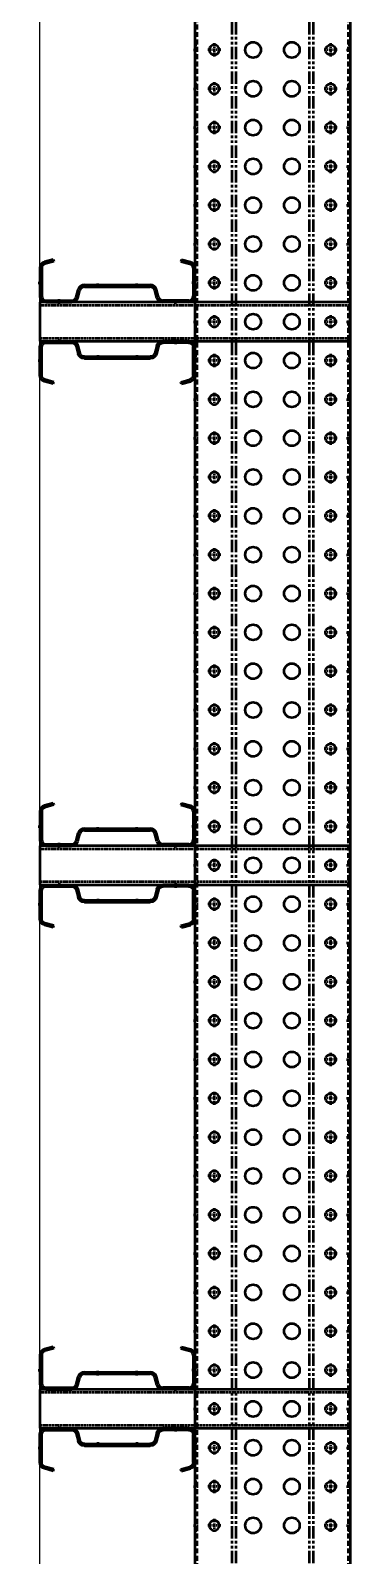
# Model space of a CAD drawing. Header units: millimetres. Extents: x -677815 to 476396, y -125373 to 39000.
# Drawn here: x 471317 to 471731, y -27294 to -25330 of the extents above; entities that cross this region are included whole.
import ezdxf

# ---------------------------------------------------------------- set-up
doc = ezdxf.new("R2010")
doc.units = ezdxf.units.MM
for name, pattern in [('Xref Rapid Pick$0$AM_ISO02W050', [7.5, 6, -1.5]), ('Xref Rapid Pick$0$AM_ISO02W050x2', [3.75, 3, -0.75]), ('Xref Rapid Pick$0$CENTER', [7, 4, -1, 1, -1]), ('Xref Rapid Pick$0$HIDDEN', [9.525, 6.35, -3.175]), ('Xref Rapid Pick$0$PHANTOM2', [31.75, 15.875, -3.175, 3.175, -3.175, 3.175, -3.175])]:
    doc.linetypes.add(name, pattern=pattern)
for name, color, linetype, lineweight in [('AM_BOR', 4, 'Continuous', 25), ('Xref Rapid Pick$0$AM_BOR', 4, 'Continuous', 25), ('Xref Rapid Pick$0$BEAM_SIGMA', 2, 'Continuous', 50), ('Xref Rapid Pick$0$S Cont 2.5', 7, 'Continuous', 50), ('Xref Rapid Pick$0$S Hidden', 9, 'Xref Rapid Pick$0$AM_ISO02W050', 25)]:
    doc.layers.add(name, color=color, linetype=linetype, lineweight=lineweight)
doc.layers.add('Xref Rapid Pick$0$B', color=4, linetype='Continuous')

# ---------------------------------------------------------------- blocks, each defined once
blk = doc.blocks.new('*U794')
for p, q in [((32175, 25), (-25, 25)), ((32175, -175), (-25, -175))]:
    blk.add_line(p, q)
at = {"color": 8, "linetype": 'Xref Rapid Pick$0$HIDDEN'}
for p, q in [((32175, 22.6), (-25, 22.6)), ((14643.5, 25), (14643.5, 22.6)), ((14656.5, 25), (14656.5, 22.6)), ((14693.5, 25), (14693.5, 22.6)), ((14706.5, 25), (14706.5, 22.6)), ((14743.5, 25), (14743.5, 22.6)), ((14756.5, 25), (14756.5, 22.6)), ((14793.5, 25), (14793.5, 22.6)), ((14806.5, 25), (14806.5, 22.6)), ((14843.5, 25), (14843.5, 22.6)), ((14856.5, 25), (14856.5, 22.6)), ((14893.5, 25), (14893.5, 22.6)), ((14906.5, 25), (14906.5, 22.6)), ((14943.5, 25), (14943.5, 22.6)), ((14956.5, 25), (14956.5, 22.6)), ((14993.5, 25), (14993.5, 22.6)), ((15006.5, 25), (15006.5, 22.6)), ((15043.5, 25), (15043.5, 22.6)), ((15056.5, 25), (15056.5, 22.6)), ((15093.5, 25), (15093.5, 22.6)), ((15106.5, 25), (15106.5, 22.6)), ((15143.5, 25), (15143.5, 22.6)), ((15156.5, 25), (15156.5, 22.6)), ((15193.5, 25), (15193.5, 22.6)), ((15206.5, 25), (15206.5, 22.6)), ((15243.5, 25), (15243.5, 22.6)), ((15256.5, 25), (15256.5, 22.6)), ((15293.5, 25), (15293.5, 22.6)), ((15306.5, 25), (15306.5, 22.6)), ((15343.5, 25), (15343.5, 22.6)), ((15356.5, 25), (15356.5, 22.6)), ((15393.5, 25), (15393.5, 22.6)), ((15406.5, 25), (15406.5, 22.6)), ((15443.5, 25), (15443.5, 22.6)), ((15456.5, 25), (15456.5, 22.6)), ((15493.5, 25), (15493.5, 22.6)), ((15506.5, 25), (15506.5, 22.6)), ((15543.5, 25), (15543.5, 22.6)), ((15556.5, 25), (15556.5, 22.6)), ((15593.5, 25), (15593.5, 22.6)), ((15606.5, 25), (15606.5, 22.6)), ((15643.5, 25), (15643.5, 22.6)), ((15656.5, 25), (15656.5, 22.6)), ((15693.5, 25), (15693.5, 22.6)), ((15706.5, 25), (15706.5, 22.6)), ((15743.5, 25), (15743.5, 22.6)), ((15756.5, 25), (15756.5, 22.6)), ((15793.5, 25), (15793.5, 22.6)), ((15806.5, 25), (15806.5, 22.6)), ((15843.5, 25), (15843.5, 22.6)), ((15856.5, 25), (15856.5, 22.6)), ((15893.5, 25), (15893.5, 22.6)), ((15906.5, 25), (15906.5, 22.6)), ((15943.5, 25), (15943.5, 22.6)), ((15956.5, 25), (15956.5, 22.6)), ((15993.5, 25), (15993.5, 22.6)), ((16006.5, 25), (16006.5, 22.6)), ((16043.5, 25), (16043.5, 22.6)), ((16056.5, 25), (16056.5, 22.6)), ((16093.5, 25), (16093.5, 22.6)), ((16106.5, 25), (16106.5, 22.6)), ((16143.5, 25), (16143.5, 22.6)), ((16156.5, 25), (16156.5, 22.6)), ((16193.5, 25), (16193.5, 22.6)), ((16206.5, 25), (16206.5, 22.6)), ((16243.5, 25), (16243.5, 22.6)), ((16256.5, 25), (16256.5, 22.6)), ((16293.5, 25), (16293.5, 22.6)), ((16306.5, 25), (16306.5, 22.6)), ((16343.5, 25), (16343.5, 22.6)), ((16356.5, 25), (16356.5, 22.6)), ((16393.5, 25), (16393.5, 22.6)), ((16406.5, 25), (16406.5, 22.6)), ((16443.5, 25), (16443.5, 22.6)), ((16456.5, 25), (16456.5, 22.6)), ((16493.5, 25), (16493.5, 22.6)), ((16506.5, 25), (16506.5, 22.6)), ((16543.5, 25), (16543.5, 22.6)), ((16556.5, 25), (16556.5, 22.6)), ((32175, -172.6), (-25, -172.6)), ((14643.5, -172.6), (14643.5, -175)), ((14656.5, -172.6), (14656.5, -175)), ((14693.5, -172.6), (14693.5, -175)), ((14706.5, -172.6), (14706.5, -175)), ((14743.5, -172.6), (14743.5, -175)), ((14756.5, -172.6), (14756.5, -175)), ((14793.5, -172.6), (14793.5, -175)), ((14806.5, -172.6), (14806.5, -175)), ((14843.5, -172.6), (14843.5, -175)), ((14856.5, -172.6), (14856.5, -175)), ((14893.5, -172.6), (14893.5, -175)), ((14906.5, -172.6), (14906.5, -175)), ((14943.5, -172.6), (14943.5, -175)), ((14956.5, -172.6), (14956.5, -175)), ((14993.5, -172.6), (14993.5, -175)), ((15006.5, -172.6), (15006.5, -175)), ((15043.5, -172.6), (15043.5, -175)), ((15056.5, -172.6), (15056.5, -175)), ((15093.5, -172.6), (15093.5, -175)), ((15106.5, -172.6), (15106.5, -175)), ((15143.5, -172.6), (15143.5, -175)), ((15156.5, -172.6), (15156.5, -175)), ((15193.5, -172.6), (15193.5, -175)), ((15206.5, -172.6), (15206.5, -175)), ((15243.5, -172.6), (15243.5, -175)), ((15256.5, -172.6), (15256.5, -175)), ((15293.5, -172.6), (15293.5, -175)), ((15306.5, -172.6), (15306.5, -175)), ((15343.5, -172.6), (15343.5, -175)), ((15356.5, -172.6), (15356.5, -175)), ((15393.5, -172.6), (15393.5, -175)), ((15406.5, -172.6), (15406.5, -175)), ((15443.5, -172.6), (15443.5, -175)), ((15456.5, -172.6), (15456.5, -175)), ((15493.5, -172.6), (15493.5, -175)), ((15506.5, -172.6), (15506.5, -175)), ((15543.5, -172.6), (15543.5, -175)), ((15556.5, -172.6), (15556.5, -175)), ((15593.5, -172.6), (15593.5, -175)), ((15606.5, -172.6), (15606.5, -175)), ((15643.5, -172.6), (15643.5, -175)), ((15656.5, -172.6), (15656.5, -175)), ((15693.5, -172.6), (15693.5, -175)), ((15706.5, -172.6), (15706.5, -175)), ((15743.5, -172.6), (15743.5, -175)), ((15756.5, -172.6), (15756.5, -175)), ((15793.5, -172.6), (15793.5, -175)), ((15806.5, -172.6), (15806.5, -175)), ((15843.5, -172.6), (15843.5, -175)), ((15856.5, -172.6), (15856.5, -175)), ((15893.5, -172.6), (15893.5, -175)), ((15906.5, -172.6), (15906.5, -175)), ((15943.5, -172.6), (15943.5, -175)), ((15956.5, -172.6), (15956.5, -175)), ((15993.5, -172.6), (15993.5, -175)), ((16006.5, -172.6), (16006.5, -175)), ((16043.5, -172.6), (16043.5, -175)), ((16056.5, -172.6), (16056.5, -175)), ((16093.5, -172.6), (16093.5, -175)), ((16106.5, -172.6), (16106.5, -175)), ((16143.5, -172.6), (16143.5, -175)), ((16156.5, -172.6), (16156.5, -175)), ((16193.5, -172.6), (16193.5, -175)), ((16206.5, -172.6), (16206.5, -175)), ((16243.5, -172.6), (16243.5, -175)), ((16256.5, -172.6), (16256.5, -175)), ((16293.5, -172.6), (16293.5, -175)), ((16306.5, -172.6), (16306.5, -175)), ((16343.5, -172.6), (16343.5, -175)), ((16356.5, -172.6), (16356.5, -175)), ((16393.5, -172.6), (16393.5, -175)), ((16406.5, -172.6), (16406.5, -175)), ((16443.5, -172.6), (16443.5, -175)), ((16456.5, -172.6), (16456.5, -175)), ((16493.5, -172.6), (16493.5, -175)), ((16506.5, -172.6), (16506.5, -175)), ((16543.5, -172.6), (16543.5, -175)), ((16556.5, -172.6), (16556.5, -175))]:
    blk.add_line(p, q, dxfattribs=at)
at = {"color": 8, "linetype": 'Xref Rapid Pick$0$CENTER'}
for p, q in [((14650, 27), (14650, 20.6)), ((14700, 27), (14700, 20.6)), ((14750, 27), (14750, 20.6)), ((14800, 27), (14800, 20.6)), ((14850, 27), (14850, 20.6)), ((14900, 27), (14900, 20.6)), ((14950, 27), (14950, 20.6)), ((15000, 27), (15000, 20.6)), ((15050, 27), (15050, 20.6)), ((15100, 27), (15100, 20.6)), ((15150, 27), (15150, 20.6)), ((15200, 27), (15200, 20.6)), ((15250, 27), (15250, 20.6)), ((15300, 27), (15300, 20.6)), ((15350, 27), (15350, 20.6)), ((15400, 27), (15400, 20.6)), ((15450, 27), (15450, 20.6)), ((15500, 27), (15500, 20.6)), ((15550, 27), (15550, 20.6)), ((15600, 27), (15600, 20.6)), ((15650, 27), (15650, 20.6)), ((15700, 27), (15700, 20.6)), ((15750, 27), (15750, 20.6)), ((15800, 27), (15800, 20.6)), ((15850, 27), (15850, 20.6)), ((15900, 27), (15900, 20.6)), ((15950, 27), (15950, 20.6)), ((16000, 27), (16000, 20.6)), ((16050, 27), (16050, 20.6)), ((16100, 27), (16100, 20.6)), ((16150, 27), (16150, 20.6)), ((16200, 27), (16200, 20.6)), ((16250, 27), (16250, 20.6)), ((16300, 27), (16300, 20.6)), ((16350, 27), (16350, 20.6)), ((16400, 27), (16400, 20.6)), ((16450, 27), (16450, 20.6)), ((16500, 27), (16500, 20.6)), ((16550, 27), (16550, 20.6)), ((14658.5, 0), (14641.5, 0)), ((14650, -8.5), (14650, 8.5)), ((14708.5, 0), (14691.5, 0)), ((14700, -8.5), (14700, 8.5)), ((14758.5, 0), (14741.5, 0)), ((14750, -8.5), (14750, 8.5)), ((14808.5, 0), (14791.5, 0)), ((14800, -8.5), (14800, 8.5)), ((14858.5, 0), (14841.5, 0)), ((14850, -8.5), (14850, 8.5)), ((14908.5, 0), (14891.5, 0)), ((14900, -8.5), (14900, 8.5)), ((14958.5, 0), (14941.5, 0)), ((14950, -8.5), (14950, 8.5)), ((15008.5, 0), (14991.5, 0)), ((15000, -8.5), (15000, 8.5)), ((15058.5, 0), (15041.5, 0)), ((15050, -8.5), (15050, 8.5)), ((15108.5, 0), (15091.5, 0)), ((15100, -8.5), (15100, 8.5)), ((15158.5, 0), (15141.5, 0)), ((15150, -8.5), (15150, 8.5)), ((15208.5, 0), (15191.5, 0)), ((15200, -8.5), (15200, 8.5)), ((15258.5, 0), (15241.5, 0)), ((15250, -8.5), (15250, 8.5)), ((15308.5, 0), (15291.5, 0)), ((15300, -8.5), (15300, 8.5)), ((15358.5, 0), (15341.5, 0)), ((15350, -8.5), (15350, 8.5)), ((15408.5, 0), (15391.5, 0)), ((15400, -8.5), (15400, 8.5)), ((15458.5, 0), (15441.5, 0)), ((15450, -8.5), (15450, 8.5)), ((15508.5, 0), (15491.5, 0)), ((15500, -8.5), (15500, 8.5)), ((15558.5, 0), (15541.5, 0)), ((15550, -8.5), (15550, 8.5)), ((15608.5, 0), (15591.5, 0)), ((15600, -8.5), (15600, 8.5)), ((15658.5, 0), (15641.5, 0)), ((15650, -8.5), (15650, 8.5)), ((15708.5, 0), (15691.5, 0)), ((15700, -8.5), (15700, 8.5)), ((15758.5, 0), (15741.5, 0)), ((15750, -8.5), (15750, 8.5)), ((15808.5, 0), (15791.5, 0)), ((15800, -8.5), (15800, 8.5)), ((15858.5, 0), (15841.5, 0)), ((15850, -8.5), (15850, 8.5)), ((15908.5, 0), (15891.5, 0)), ((15900, -8.5), (15900, 8.5)), ((15958.5, 0), (15941.5, 0)), ((15950, -8.5), (15950, 8.5)), ((16008.5, 0), (15991.5, 0)), ((16000, -8.5), (16000, 8.5)), ((16058.5, 0), (16041.5, 0)), ((16050, -8.5), (16050, 8.5)), ((16108.5, 0), (16091.5, 0)), ((16100, -8.5), (16100, 8.5)), ((16158.5, 0), (16141.5, 0)), ((16150, -8.5), (16150, 8.5)), ((16208.5, 0), (16191.5, 0)), ((16200, -8.5), (16200, 8.5)), ((16258.5, 0), (16241.5, 0)), ((16250, -8.5), (16250, 8.5)), ((16308.5, 0), (16291.5, 0)), ((16300, -8.5), (16300, 8.5)), ((16358.5, 0), (16341.5, 0)), ((16350, -8.5), (16350, 8.5)), ((16408.5, 0), (16391.5, 0)), ((16400, -8.5), (16400, 8.5)), ((16458.5, 0), (16441.5, 0)), ((16450, -8.5), (16450, 8.5)), ((16508.5, 0), (16491.5, 0)), ((16500, -8.5), (16500, 8.5)), ((16558.5, 0), (16541.5, 0)), ((16550, -8.5), (16550, 8.5)), ((14658.5, -150), (14641.5, -150)), ((14650, -158.5), (14650, -141.5)), ((14708.5, -150), (14691.5, -150)), ((14700, -158.5), (14700, -141.5)), ((14758.5, -150), (14741.5, -150)), ((14750, -158.5), (14750, -141.5)), ((14808.5, -150), (14791.5, -150)), ((14800, -158.5), (14800, -141.5)), ((14858.5, -150), (14841.5, -150)), ((14850, -158.5), (14850, -141.5)), ((14908.5, -150), (14891.5, -150)), ((14900, -158.5), (14900, -141.5)), ((14958.5, -150), (14941.5, -150)), ((14950, -158.5), (14950, -141.5)), ((15008.5, -150), (14991.5, -150)), ((15000, -158.5), (15000, -141.5)), ((15058.5, -150), (15041.5, -150)), ((15050, -158.5), (15050, -141.5)), ((15108.5, -150), (15091.5, -150)), ((15100, -158.5), (15100, -141.5)), ((15158.5, -150), (15141.5, -150)), ((15150, -158.5), (15150, -141.5)), ((15208.5, -150), (15191.5, -150)), ((15200, -158.5), (15200, -141.5)), ((15258.5, -150), (15241.5, -150)), ((15250, -158.5), (15250, -141.5)), ((15308.5, -150), (15291.5, -150)), ((15300, -158.5), (15300, -141.5)), ((15358.5, -150), (15341.5, -150)), ((15350, -158.5), (15350, -141.5)), ((15408.5, -150), (15391.5, -150)), ((15400, -158.5), (15400, -141.5)), ((15458.5, -150), (15441.5, -150)), ((15450, -158.5), (15450, -141.5)), ((15508.5, -150), (15491.5, -150)), ((15500, -158.5), (15500, -141.5)), ((15558.5, -150), (15541.5, -150)), ((15550, -158.5), (15550, -141.5)), ((15608.5, -150), (15591.5, -150)), ((15600, -158.5), (15600, -141.5)), ((15658.5, -150), (15641.5, -150)), ((15650, -158.5), (15650, -141.5)), ((15708.5, -150), (15691.5, -150)), ((15700, -158.5), (15700, -141.5)), ((15758.5, -150), (15741.5, -150)), ((15750, -158.5), (15750, -141.5)), ((15808.5, -150), (15791.5, -150)), ((15800, -158.5), (15800, -141.5)), ((15858.5, -150), (15841.5, -150)), ((15850, -158.5), (15850, -141.5)), ((15908.5, -150), (15891.5, -150)), ((15900, -158.5), (15900, -141.5)), ((15958.5, -150), (15941.5, -150)), ((15950, -158.5), (15950, -141.5)), ((16008.5, -150), (15991.5, -150)), ((16000, -158.5), (16000, -141.5)), ((16058.5, -150), (16041.5, -150)), ((16050, -158.5), (16050, -141.5)), ((16108.5, -150), (16091.5, -150)), ((16100, -158.5), (16100, -141.5)), ((16158.5, -150), (16141.5, -150)), ((16150, -158.5), (16150, -141.5)), ((16208.5, -150), (16191.5, -150)), ((16200, -158.5), (16200, -141.5)), ((16258.5, -150), (16241.5, -150)), ((16250, -158.5), (16250, -141.5)), ((16308.5, -150), (16291.5, -150)), ((16300, -158.5), (16300, -141.5)), ((16358.5, -150), (16341.5, -150)), ((16350, -158.5), (16350, -141.5)), ((16408.5, -150), (16391.5, -150)), ((16400, -158.5), (16400, -141.5)), ((16458.5, -150), (16441.5, -150)), ((16450, -158.5), (16450, -141.5)), ((16508.5, -150), (16491.5, -150)), ((16500, -158.5), (16500, -141.5)), ((16558.5, -150), (16541.5, -150)), ((16550, -158.5), (16550, -141.5)), ((14650, -170.6), (14650, -177)), ((14700, -170.6), (14700, -177)), ((14750, -170.6), (14750, -177)), ((14800, -170.6), (14800, -177)), ((14850, -170.6), (14850, -177)), ((14900, -170.6), (14900, -177)), ((14950, -170.6), (14950, -177)), ((15000, -170.6), (15000, -177)), ((15050, -170.6), (15050, -177)), ((15100, -170.6), (15100, -177)), ((15150, -170.6), (15150, -177)), ((15200, -170.6), (15200, -177)), ((15250, -170.6), (15250, -177)), ((15300, -170.6), (15300, -177)), ((15350, -170.6), (15350, -177)), ((15400, -170.6), (15400, -177)), ((15450, -170.6), (15450, -177)), ((15500, -170.6), (15500, -177)), ((15550, -170.6), (15550, -177)), ((15600, -170.6), (15600, -177)), ((15650, -170.6), (15650, -177)), ((15700, -170.6), (15700, -177)), ((15750, -170.6), (15750, -177)), ((15800, -170.6), (15800, -177)), ((15850, -170.6), (15850, -177)), ((15900, -170.6), (15900, -177)), ((15950, -170.6), (15950, -177)), ((16000, -170.6), (16000, -177)), ((16050, -170.6), (16050, -177)), ((16100, -170.6), (16100, -177)), ((16150, -170.6), (16150, -177)), ((16200, -170.6), (16200, -177)), ((16250, -170.6), (16250, -177)), ((16300, -170.6), (16300, -177)), ((16350, -170.6), (16350, -177)), ((16400, -170.6), (16400, -177)), ((16450, -170.6), (16450, -177)), ((16500, -170.6), (16500, -177)), ((16550, -170.6), (16550, -177))]:
    blk.add_line(p, q, dxfattribs=at)
at = {"color": 9, "linetype": 'Xref Rapid Pick$0$PHANTOM2'}
for p, q in [((32175, -22.5), (-25, -22.5)), ((32175, -27.9), (-25, -27.9)), ((32175, -122.1), (-25, -122.1)), ((32175, -127.5), (-25, -127.5))]:
    blk.add_line(p, q, dxfattribs=at)
at = {"extrusion": (0, 0, -1)}
for centre in [(-14650, 0), (-14700, 0), (-14750, 0), (-14800, 0), (-14850, 0), (-14900, 0), (-14950, 0), (-15000, 0), (-15050, 0), (-15100, 0), (-15150, 0), (-15200, 0), (-15250, 0), (-15300, 0), (-15350, 0), (-15400, 0), (-15450, 0), (-15500, 0), (-15550, 0), (-15600, 0), (-15650, 0), (-15700, 0), (-15750, 0), (-15800, 0), (-15850, 0), (-15900, 0), (-15950, 0), (-16000, 0), (-16050, 0), (-16100, 0), (-16150, 0), (-16200, 0), (-16250, 0), (-16300, 0), (-16350, 0), (-16400, 0), (-16450, 0), (-16500, 0), (-16550, 0)]:
    blk.add_circle(centre, 6.5, dxfattribs=at)
for centre, radius in [((14650, -50), 10), ((14700, -50), 10), ((14750, -50), 10), ((14800, -50), 10), ((14850, -50), 10), ((14900, -50), 10), ((14950, -50), 10), ((15000, -50), 10), ((15050, -50), 10), ((15100, -50), 10), ((15150, -50), 10), ((15200, -50), 10), ((15250, -50), 10), ((15300, -50), 10), ((15350, -50), 10), ((15400, -50), 10), ((15450, -50), 10), ((15500, -50), 10), ((15550, -50), 10), ((15600, -50), 10), ((15650, -50), 10), ((15700, -50), 10), ((15750, -50), 10), ((15800, -50), 10), ((15850, -50), 10), ((15900, -50), 10), ((15950, -50), 10), ((16000, -50), 10), ((16050, -50), 10), ((16100, -50), 10), ((16150, -50), 10), ((16200, -50), 10), ((16250, -50), 10), ((16300, -50), 10), ((16350, -50), 10), ((16400, -50), 10), ((16450, -50), 10), ((16500, -50), 10), ((16550, -50), 10), ((14650, -100), 10), ((14700, -100), 10), ((14750, -100), 10), ((14800, -100), 10), ((14850, -100), 10), ((14900, -100), 10), ((14950, -100), 10), ((15000, -100), 10), ((15050, -100), 10), ((15100, -100), 10), ((15150, -100), 10), ((15200, -100), 10), ((15250, -100), 10), ((15300, -100), 10), ((15350, -100), 10), ((15400, -100), 10), ((15450, -100), 10), ((15500, -100), 10), ((15550, -100), 10), ((15600, -100), 10), ((15650, -100), 10), ((15700, -100), 10), ((15750, -100), 10), ((15800, -100), 10), ((15850, -100), 10), ((15900, -100), 10), ((15950, -100), 10), ((16000, -100), 10), ((16050, -100), 10), ((16100, -100), 10), ((16150, -100), 10), ((16200, -100), 10), ((16250, -100), 10), ((16300, -100), 10), ((16350, -100), 10), ((16400, -100), 10), ((16450, -100), 10), ((16500, -100), 10), ((16550, -100), 10), ((14650, -150), 6.5), ((14700, -150), 6.5), ((14750, -150), 6.5), ((14800, -150), 6.5), ((14850, -150), 6.5), ((14900, -150), 6.5), ((14950, -150), 6.5), ((15000, -150), 6.5), ((15050, -150), 6.5), ((15100, -150), 6.5), ((15150, -150), 6.5), ((15200, -150), 6.5), ((15250, -150), 6.5), ((15300, -150), 6.5), ((15350, -150), 6.5), ((15400, -150), 6.5), ((15450, -150), 6.5), ((15500, -150), 6.5), ((15550, -150), 6.5), ((15600, -150), 6.5), ((15650, -150), 6.5), ((15700, -150), 6.5), ((15750, -150), 6.5), ((15800, -150), 6.5), ((15850, -150), 6.5), ((15900, -150), 6.5), ((15950, -150), 6.5), ((16000, -150), 6.5), ((16050, -150), 6.5), ((16100, -150), 6.5), ((16150, -150), 6.5), ((16200, -150), 6.5), ((16250, -150), 6.5), ((16300, -150), 6.5), ((16350, -150), 6.5), ((16400, -150), 6.5), ((16450, -150), 6.5), ((16500, -150), 6.5), ((16550, -150), 6.5)]:
    blk.add_circle(centre, radius)
blk = doc.blocks.new('Xref Rapid Pick$0$RK1223 sv')
for p, q in [((44.2, 25), (7.9, 25)), ((44.2, 22.6), (7.9, 22.6)), ((0, 17.1), (0, -16.5)), ((2.4, 17.1), (2.4, -16.5)), ((52.7, 6.9), (49.6, 18.5)), ((55, 7.6), (51.9, 19.1)), ((55, 7.6), (52.7, 6.9)), ((5.9, -24.1), (15.6, -26.7)), ((6.5, -21.8), (16.2, -24.4)), ((20, -32.5), (20, -117.5)), ((22.4, -32.5), (22.4, -117.5)), ((0, -167.1), (0, -133.5)), ((2.4, -167.1), (2.4, -133.5)), ((5.9, -125.9), (15.6, -123.3)), ((6.5, -128.2), (16.2, -125.6)), ((52.7, -156.9), (49.6, -168.5)), ((55, -157.6), (52.7, -156.9)), ((44.2, -172.6), (7.9, -172.6)), ((44.2, -175), (7.9, -175)), ((55, -157.6), (51.9, -169.1))]:
    blk.add_line(p, q)
at = {"color": 8, "linetype": 'Xref Rapid Pick$0$HIDDEN'}
for p, q in [((18.5, 22.6), (18.5, 25)), ((31.5, 22.6), (31.5, 25)), ((2.4, 6.5), (0, 6.5)), ((2.4, -6.5), (0, -6.5)), ((22.4, -40), (20, -40)), ((22.4, -60), (20, -60)), ((22.4, -90), (20, -90)), ((22.4, -110), (20, -110)), ((2.4, -143.5), (0, -143.5)), ((2.4, -156.5), (0, -156.5)), ((18.5, -172.6), (18.5, -175)), ((31.5, -172.6), (31.5, -175))]:
    blk.add_line(p, q, dxfattribs=at)
at = {"color": 8, "linetype": 'Xref Rapid Pick$0$CENTER'}
for p, q in [((25, 27), (25, 20.6)), ((-2, 0), (4.4, 0)), ((18, -50), (24.4, -50)), ((18, -100), (24.4, -100)), ((-2, -150), (4.4, -150)), ((25, -177), (25, -170.6))]:
    blk.add_line(p, q, dxfattribs=at)
for centre, radius, start, end in [((7.9, 17.1), 7.9, 90, 180), ((7.9, 17.1), 5.5, 90, 180), ((44.2, 17.1), 7.9, 15, 90), ((44.2, 17.1), 5.5, 15, 90), ((7.9, -16.5), 7.9, 180, 255), ((7.9, -16.5), 5.5, 180, 255), ((14, -32.5), 6, 0, 75), ((14, -32.5), 8.4, 0, 75), ((14, -117.5), 6, 285, 360), ((14, -117.5), 8.4, 285, 360), ((7.9, -133.5), 7.9, 105, 180), ((7.9, -133.5), 5.5, 105, 180), ((7.9, -167.1), 7.9, 180, 270), ((7.9, -167.1), 5.5, 180, 270), ((44.2, -167.1), 5.5, 270, 345), ((44.2, -167.1), 7.9, 270, 345)]:
    blk.add_arc(centre, radius, start, end)
blk = doc.blocks.new('*U791')
at = {"layer": 'Xref Rapid Pick$0$BEAM_SIGMA'}
blk.add_blockref('Xref Rapid Pick$0$RK1223 sv', (0, 0), dxfattribs=at)
blk = doc.blocks.new('Xref Rapid Pick$0$A$C3945242F')
at = {"layer": 'Xref Rapid Pick$0$S Cont 2.5'}
for p, q in [((0, 400), (0, 0)), ((50, 400), (0, 400)), ((50, 0), (50, 400)), ((0, 0), (50, 0))]:
    blk.add_line(p, q, dxfattribs=at)
at = {"layer": 'Xref Rapid Pick$0$S Hidden', "linetype": 'Xref Rapid Pick$0$AM_ISO02W050x2', "lineweight": 50}
for p, q in [((4, 400), (4, 0)), ((46, 0), (46, 400))]:
    blk.add_line(p, q, dxfattribs=at)
blk = doc.blocks.new('*U881')
at = {"xscale": -1}
blk.add_blockref('*U791', (-25, 159.5), dxfattribs=at)
blk.add_blockref('*U791', (25, 159.5))
at = {"layer": 'Xref Rapid Pick$0$AM_BOR'}
blk.add_blockref('Xref Rapid Pick$0$A$C3945242F', (-25, -215.5), dxfattribs=at)
blk = doc.blocks.new('*U882')
at = {"layer": 'Xref Rapid Pick$0$B', "color": 0, "linetype": 'ByBlock', "lineweight": -2, "transparency": 16777216}
for p in [(14700, 0), (15400, 0), (16100, 0)]:
    blk.add_blockref('*U881', p, dxfattribs=at)
blk = doc.blocks.new('Xref Rapid Pick')
at = {"layer": 'Xref Rapid Pick$0$AM_BOR', "color": 6}
blk.add_lwpolyline([(471329.3, -41930), (471329.3, -9742.7), (471304.3, -9742.7), (471304.3, -41930)], close=True, dxfattribs=at)
at = {"layer": 'Xref Rapid Pick$0$B', "rotation": 90}
blk.add_blockref('*U882', (471513.9, -41805), dxfattribs=at)
at = {"layer": 'Xref Rapid Pick$0$BEAM_SIGMA', "rotation": 90}
blk.add_blockref('*U794', (471554.4, -41905), dxfattribs=at)

msp = doc.modelspace()

# ---------------------------------------------------------------- block references
at = {"layer": 'AM_BOR'}
msp.add_blockref('Xref Rapid Pick', (0, 0), dxfattribs=at)

doc.saveas('drawing.dxf')
